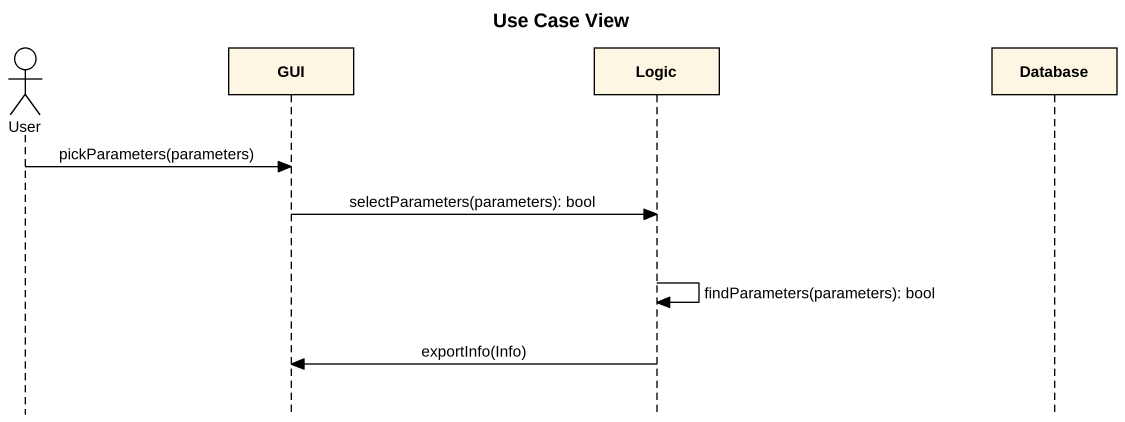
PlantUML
@startuml
title Use Case View
hide footbox
actor User
participant GUI
participant Logic
participant "Database" as Database_

User -> GUI : pickParameters(parameters)
GUI -> Logic : selectParameters(parameters): bool
Logic -> Logic : findParameters(parameters): bool
Logic -> GUI : exportInfo(Info)
@enduml
